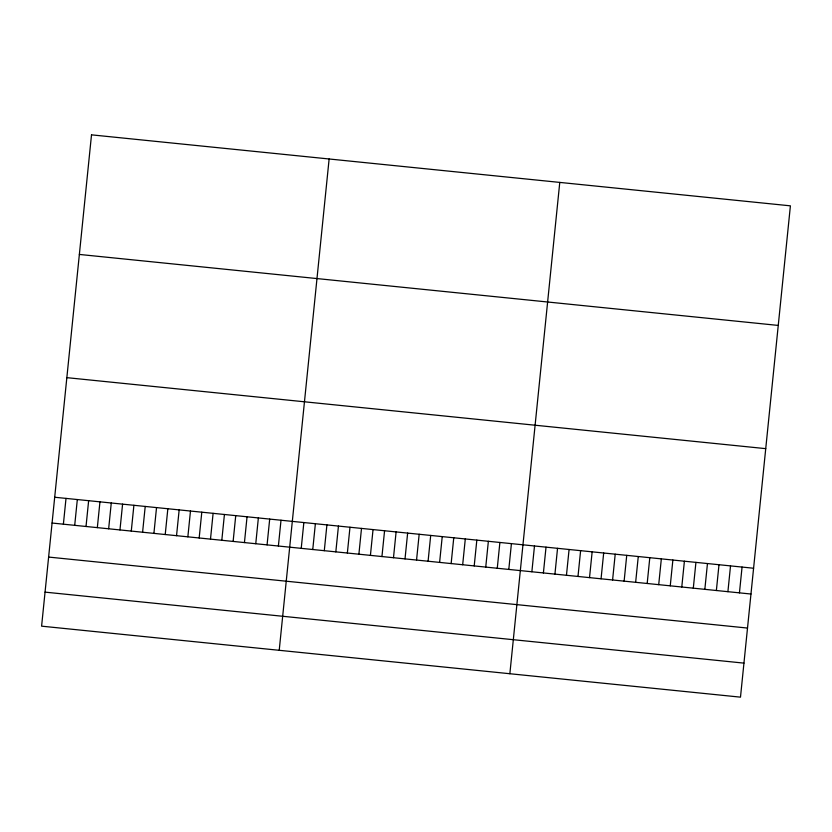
<?xml version="1.0" encoding="UTF-8"?>
<svg xmlns="http://www.w3.org/2000/svg" width="832" height="832" viewBox="0 0 832 832"><rect width="100%" height="100%" fill="white"/><g stroke="black" fill="none" stroke-linecap="round" stroke-linejoin="round"><path stroke-width="1.25" d="M63.388 524.191L66.009 498.399M74.703 525.335L77.324 499.543M86.018 526.49L88.639 500.698M97.334 527.634L99.954 501.842M108.649 528.788L111.27 502.996M119.964 529.932L122.585 504.14M131.279 531.086L133.9 505.294M142.594 532.23L145.215 506.438M153.91 533.385L156.53 507.593M165.225 534.529L167.846 508.737M176.54 535.683L179.161 509.891M187.855 536.827L190.476 511.046M199.17 537.982L201.791 512.19M210.496 539.126L213.106 513.344M221.811 540.28L224.422 514.488M233.126 541.424L235.737 515.642M244.442 542.578L247.052 516.786M255.757 543.722L258.367 517.941M267.072 544.877L269.693 519.085M278.387 546.021L281.008 520.239M279.219 650.302L329.129 158.985M301.226 548.35L303.846 522.558M312.759 549.515L315.38 523.723M324.293 550.69L326.914 524.898M335.826 551.866L338.447 526.074M347.36 553.03L349.981 527.238M358.894 554.206L361.504 528.414M370.417 555.37L373.038 529.589M381.95 556.546L384.571 530.754M393.484 557.721L396.105 531.929M405.018 558.886L407.638 533.094M416.551 560.061L419.172 534.269M428.085 561.236L430.695 535.444M439.608 562.401L442.229 536.609M451.142 563.576L453.762 537.784M462.675 564.741L465.296 538.959M474.209 565.916L476.83 540.124M485.742 567.091L488.363 541.299M497.266 568.256L499.886 542.474M508.799 569.431L511.42 543.639M509.86 673.722L559.77 182.416M531.866 571.771L534.487 545.979M543.4 572.946L546.021 547.154M554.934 574.111L557.544 548.33M566.457 575.286L569.078 549.494M577.99 576.462L580.611 550.67M589.524 577.626L592.145 551.845M601.058 578.802L603.678 553.01M612.591 579.977L615.212 554.185M624.125 581.142L626.735 555.35M635.648 582.317L638.269 556.525M647.182 583.492L649.802 557.7M658.715 584.657L661.336 558.865M670.249 585.832L672.87 560.04M681.782 586.997L684.403 561.215M693.306 588.172L695.926 562.38M704.839 589.347L707.46 563.555M716.373 590.512L718.994 564.72M727.906 591.687L730.527 565.895M739.44 592.862L742.061 567.07M79.362 254.436L778.253 325.426M66.841 377.655L765.742 448.646M54.694 497.245L753.584 568.235M52.073 523.037L750.974 594.027M48.62 557.066L747.51 628.056M45.053 592.134L743.954 663.125M91.51 134.846L41.6 626.163L740.49 697.154L790.4 205.837L91.51 134.846"/></g></svg>
